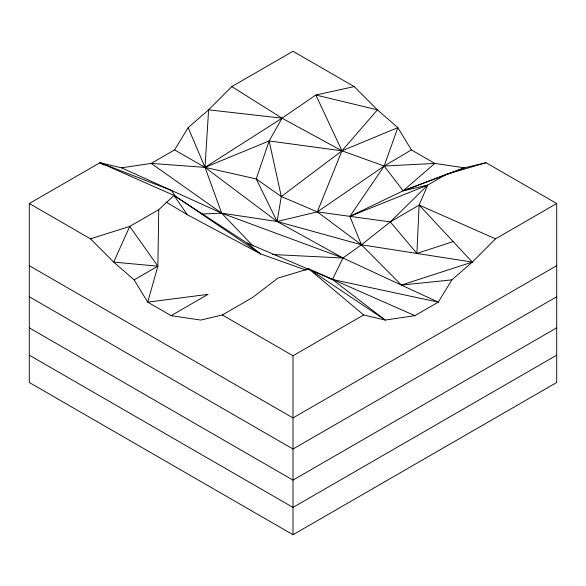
<?xml version="1.0" encoding="UTF-8"?>
<svg xmlns="http://www.w3.org/2000/svg" width="586" height="586" viewBox="0 0 586 586"><rect width="100%" height="100%" fill="white"/><g stroke="black" fill="none" stroke-linecap="round" stroke-linejoin="round"><path stroke-width="0.88" d="M329.032 278.277L332.452 279.493L438.277 302.156L343 258.001L221.64 213.157L121.522 167.816L99.972 162.71L29.3 203.518L29.3 382.482L293 534.725L556.7 382.482L556.7 203.518L495.522 238.839L472.309 262.096L451.857 279.881L438.277 302.156L414.888 315.664L308.719 268.835L277.823 278.145L252.698 297.424L222.328 314.96L200.778 320.066L171.112 315.664L147.723 302.156L157.876 266.176L158.747 209.693L174.042 195.431L246.457 242.707L260.602 253.921L305.936 270.058M453.176 241.586L416.888 253.445L419.129 205.093L427.699 185.11L446.158 174.452L464.478 167.816L486.028 162.71L556.7 203.518M253.057 246.032L221.64 213.157L205.012 167.376L208.609 109.846L231.822 86.589L293 51.275L354.178 86.589L377.391 109.846L397.843 127.631L411.423 149.913L434.812 163.413L464.478 167.816L403.168 190.816L349.864 216.373L361.459 244.794L401.425 285.074L451.857 279.881M231.822 86.589L282.056 118.189L341.968 150.822L384.16 166.05L403.168 190.816L427.699 185.11L390.298 221.896L361.459 244.794L343 258.001L277.09 221.486L281.317 196.544L269.142 140.955L282.056 118.189L315.839 95.02L354.178 86.589M427.699 185.11L349.864 216.373L384.16 166.05L397.843 127.631L341.968 150.822L269.142 140.955L256.228 178.935L277.09 221.486L361.459 244.794L472.309 262.096L419.129 205.093L390.298 221.896L317.312 211.883L281.317 196.544L256.228 178.935L205.012 167.376L151.188 163.413L121.522 167.816M414.888 315.664L385.222 320.066L332.452 279.493L343 258.001L272.373 254.507M174.577 149.913L188.157 127.631L208.609 109.846L282.056 118.189L205.012 167.376L174.577 149.913L151.188 163.413L221.64 213.157L277.09 221.486L317.312 211.883L384.16 166.05L411.423 149.913M281.317 196.544L341.968 150.822L377.391 109.846L315.839 95.02L341.968 150.822L317.312 211.883L361.459 244.794M158.747 209.693L129.74 226.438L90.478 238.839L29.3 203.518M134.143 279.881L157.876 266.176L129.74 226.438L113.691 262.096L134.143 279.881L147.723 302.156L208.03 294.348L171.112 315.664M222.328 314.96L293 355.761L363.672 314.96L385.222 320.066L308.719 268.835L363.672 314.96M556.7 265.685L293 417.928L29.3 265.685M556.7 296.765L293 449.015L29.3 296.765M556.7 327.852L293 480.095L29.3 327.852M556.7 355.167L293 507.41L29.3 355.167M188.157 127.631L205.012 167.376L269.142 140.955M401.425 285.074L472.309 262.096M486.028 162.71L446.158 174.452L403.168 190.816L434.812 163.413L384.16 166.05M201.716 214.029L221.64 213.157M157.876 266.176L113.691 262.096L90.478 238.839M103.905 165.054L99.972 162.71L171.581 190.487L175.983 197.284M246.457 242.707L311.584 270.564M313.254 271.281L332.452 279.493M419.129 205.093L495.522 238.839M99.972 162.71L174.042 195.431L260.602 253.921L259.342 252.603M165.999 202.024L187.227 214.659L260.602 253.921M205.012 167.376L277.09 221.486M390.298 221.896L416.888 253.445M174.042 195.431L187.227 214.659M293 355.761L293 534.725"/></g></svg>
